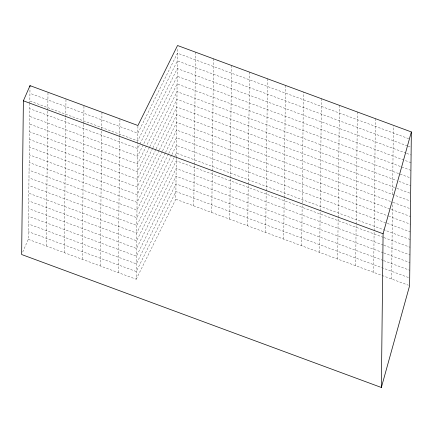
<?xml version="1.0" encoding="UTF-8"?>
<svg xmlns="http://www.w3.org/2000/svg" width="433" height="433" viewBox="0 0 433 433"><rect width="100%" height="100%" fill="white"/><g stroke="black" fill="none" stroke-linecap="round" stroke-linejoin="round"><path stroke-width="0.32" stroke-dasharray="2.17 1.62" d="M22.711 252.098L28.28 239.346L29.807 104.201M29.812 103.557L29.985 88.186M46.266 245.998L47.792 110.848M47.798 110.209L47.998 92.272M64.252 252.645L65.778 117.495M65.784 116.856L65.984 98.924M82.238 259.291L83.764 124.147M83.769 123.502L83.97 105.571M100.223 265.938L101.955 112.217M118.209 272.59L119.73 137.44M119.741 136.801L119.941 118.864M28.28 239.346L136.195 279.236L137.716 144.086M137.726 143.447L137.927 125.516M136.195 279.236L175.803 199.234L176.269 158.24M176.274 157.601L177.503 48.718M193.789 205.881L194.255 164.892M194.26 164.248L195.527 52.16M211.775 212.533L213.512 58.807M229.761 219.179L230.226 178.185M230.232 177.546L231.498 65.459M247.746 225.826L248.212 184.837M248.217 184.193L249.478 72.105M265.732 232.478L266.192 191.483M266.203 190.845L267.464 78.752M283.718 239.124L284.178 198.13M284.189 197.491L285.45 85.404M301.704 245.771L302.158 205.421M302.185 202.855L303.436 92.05M319.689 252.417L320.149 211.428M320.16 210.784L321.421 98.697M337.675 259.069L338.135 218.075M338.146 217.436L339.407 105.343M355.661 265.716L356.121 224.722M356.132 224.083L357.393 111.995M373.647 272.362L374.107 231.374M374.117 230.729L375.379 118.642M391.632 279.014L392.498 202.151M392.585 194.466L393.359 125.933M149.412 147.388L137.407 171.63L29.493 131.74M149.71 146.782L177.021 91.628L410.83 178.055M152.627 148.405L137.321 179.316L29.406 139.426M152.925 147.799L176.935 99.314L396.476 180.469M155.842 149.428L137.234 187.002L29.32 147.112M156.14 148.822L176.848 107L396.39 188.155M159.052 150.446L137.147 194.688L29.233 154.803M159.355 149.84L176.761 114.685L410.571 201.112M162.267 151.463L137.061 202.373L29.146 162.489M162.57 150.857L176.675 122.377L391.876 201.924M165.184 153.093L136.974 210.059L29.06 170.174M165.482 152.486L176.588 130.062L410.397 216.484M168.399 154.11L136.888 217.745L28.973 177.86M168.697 153.504L176.496 137.748L387.984 215.921M171.609 155.128L136.801 225.436L28.887 185.546M171.912 154.521L176.41 145.434L386.658 223.147M408.784 138.706L177.454 53.199L137.84 133.202L29.926 93.312M407.453 145.937L177.368 60.885L137.754 140.887L29.839 100.997M408.075 146.165L411.177 147.312M406.127 153.163L177.281 68.571L137.667 148.573L29.753 108.683M406.749 153.39L411.09 154.998M411.004 162.684L177.194 76.257L137.58 156.259L29.666 116.369M410.917 170.369L177.108 83.942L137.494 163.945L29.579 124.054M398.961 181.384L410.744 185.741M397.012 188.382L410.657 193.427M393.115 202.379L410.484 208.798M388.601 216.148L410.311 224.17M387.275 223.374L410.224 231.855M410.138 239.546L176.323 153.12L136.714 233.122L28.8 193.232M383.384 237.371L176.236 160.805L136.628 240.808L28.713 200.917M384.001 237.603L410.051 247.232M383.297 245.056L176.15 168.491L136.541 248.493L28.627 208.603M383.914 245.289L409.964 254.918M383.21 252.742L176.063 176.177L136.455 256.179L28.54 216.289M383.827 252.975L409.878 262.604M383.124 260.433L175.977 183.863L136.368 263.865L28.454 223.975M383.741 260.661L409.791 270.289M408.46 277.515L175.89 191.548L136.281 271.551L28.367 231.66M175.803 199.234L408.373 285.201"/><path stroke-width="0.65" d="M23.382 100.802L21.65 254.523L381.359 387.486L409.618 285.661L411.35 131.941L177.541 45.514L137.927 125.516L30.012 85.626L23.382 100.802L383.091 233.766L381.359 387.486M30.001 86.909L30.012 85.626M383.091 233.766L411.35 131.941"/></g></svg>
